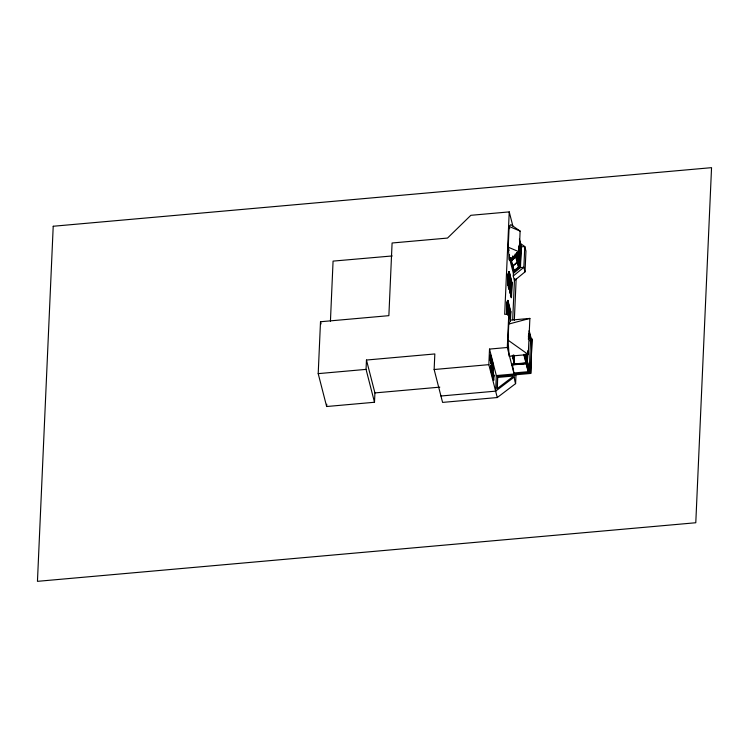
<?xml version="1.0" encoding="UTF-8"?>
<svg xmlns="http://www.w3.org/2000/svg" width="749" height="749" viewBox="0 0 749 749"><rect width="100%" height="100%" fill="white"/><g stroke="black" fill="none" stroke-linecap="round" stroke-linejoin="round"><path stroke-width="1.12" d="M515.995 374.603L515.593 383.638L497.27 397.541L442.584 402.4L434.139 369.519L434.832 353.949L366.467 360.035L374.912 392.916L374.5 402.26L326.648 406.52L318.203 373.639L320.506 321.742L388.871 315.657L392.092 242.994L447.509 238.07L470.859 215.309L509.236 211.892L512.896 226.142M326.648 406.52L326.751 404.217M330.431 321.181L333.071 261.111L392.195 255.952M374.5 402.26L366.055 369.379L366.467 360.035M497.27 397.541L488.835 364.651L489.518 349.081L507.298 347.499L514.329 374.903L530.741 373.442L531.996 339.007L530.741 373.442M490.576 361.645L490.221 356.412M490.717 361.636L490.632 360.447M491.175 362.095C490.033 352.189 491.887 366.841 491.232 362.778M491.381 362.357C490.988 356.73 492.748 369.585 491.25 362.366M491.194 371.953L491.381 368.864L491.325 370.062M491.438 361.158L491.906 366.289M492.374 375.146L491.316 369.154L491.924 372.384M492.056 371.467C493.348 380.998 491.999 368.517 491.859 372.674M492.599 367.31L490.211 355.906L490.764 355.859L493.226 365.446L493.057 369.079L492.514 369.126M492.524 376.597L492.505 375.137M492.879 370.081L493.085 365.409L490.352 355.063A3.305 0.487 84.9 0 0 490.174 359.22L493.151 370.053L490.089 359.211M493.039 375.867L492.992 377.065L492.514 373.807L493.039 375.867L493.975 375.698L491.269 365.437A3.305 0.487 84.9 0 0 491.082 369.603M493.151 370.053L493.366 365.381L490.632 355.045A3.305 0.487 84.9 0 0 490.445 359.202L490.548 359.904M493.207 377.618L491.119 367.366M493.497 380.389L493.703 375.717L490.998 365.465A3.305 0.487 84.9 0 0 490.81 369.622L493.497 380.389L493.975 375.698M440.946 396.006L495.632 391.147L496.325 375.577L489.518 349.081M497.645 376.494L497.102 388.665L512.606 376.906L512.681 375.155L497.645 376.494L497.383 388.478M509.236 211.892L504.686 314.346L508.786 313.981L507.298 347.499M506.689 306.538L506.83 303.411M508.187 275.885L508.196 274.771M508.393 279.368L510.125 288.777L509.03 281.83M508.206 278.422C507.569 265.08 510.425 285.135 508.384 274.022M506.727 314.402L506.773 310.985M507.438 312.623L506.904 307.876M507.672 305.995L507.494 306.996L507.045 304.085L506.933 312.23M508.253 282.476L511.286 295.658L510.472 295.733L510.603 292.616M510.2 289.554L508.187 279.105M510.041 283.159C507.916 268.517 511.061 286.399 508.318 275.323M508.964 276.915L508.515 274.012M518.711 247.694L519.244 252.123L520.115 231.076L510.865 224.663L509.142 226.441L508.215 247.198L519.197 251.833L509.301 259.95L509.526 254.763M508.356 287.569L508.618 286.53M508.496 287.55L508.59 285.266L508.552 286.258M507.363 314.44L506.839 311.256L507.494 314.43M507.541 310.339C508.365 319.055 506.24 302.306 507.682 310.329M508.955 310.62L507.607 306.285M508.318 308.148L507.803 304.974L507.616 305.966M508.58 286.97L508.122 282.495M508.824 281.568L508.786 284.124L508.253 279.377M510.097 281.858L508.88 277.514M509.039 277.186L509.077 276.203M508.721 286.951L508.683 284.686M508.215 315.076C506.474 302.727 509.713 319.42 507.485 311.64M507.803 304.974L508.758 311.921M508.889 284.948L509.348 289.423M509.451 284.04L509.414 285.023L508.337 280.66M508.337 309.721L508.243 308.747M509.283 289.704L509.311 287.148M509.61 280.95L509.517 279.976M509.666 279.658C509.769 276.1 510.341 288.187 510.846 284.62L508.468 274.995M508.281 315.348L508.187 314.374M508.337 314.056L508.384 313.063L508.805 315.273M509.423 289.694L509.329 288.721M510.181 287.476L508.328 278.628M509.695 292.775L509.872 291.773M509.751 291.473L509.863 290.2M509.432 313.41L507.054 303.776L509.526 314.383L508.431 307.436M509.826 292.756L509.526 287.41L509.254 288.449M510.247 283.422L509.713 278.665M508.29 281.652L509.9 290.603M508.037 340.158L508.749 324.064L510.752 320.113L529.88 318.409L528.27 354.52L509.142 356.224L508.037 340.158L528.27 354.52M508.964 317.286L509.741 312.043L507.447 303.111M510.06 292.672L510.331 286.436M509.498 312.108L508.927 309.917L509.582 313.082M510.771 283.337C509.123 275.997 512.213 289.404 510.078 282.167M510.088 286.502L510.884 286.39L511.024 283.281L508.44 273.226L509.264 273.16A13.875 2.06 84.9 0 0 508.711 285.612M510.163 321.031L510.575 311.874M511.202 297.634L511.839 283.206L509.18 271.634L512.119 283.075L511.473 297.615L508.112 283.908A15.27 2.266 84.9 0 1 508.627 272.243L508.908 271.653M510.444 320.787L510.846 311.846L507.906 300.396L507.354 301.014A15.27 2.266 84.9 0 0 506.83 312.679M520.283 243.416L524.787 246.543L525.957 251.102L525.04 271.868L514.441 280.566L513.262 275.997L513.383 273.404L509.395 257.871M512.691 319.814L514.516 278.834M515.593 383.638C513.393 377.243 514.432 370.512 511.979 364.145L526.191 362.881M511.979 364.145L512.026 364.941L526.247 363.677M517.007 254.688L517.082 253.031L520.255 265.652L521.089 246.964L519.46 240.644M517.128 252.647L517.035 254.726L516.567 252.9M514.32 320.45L516.173 278.544M517.372 253.171L517.756 257.609L517.269 255.643M513.009 355.419L513.711 359.37L513.28 355.391M518.139 252.207L518.083 258.33M517.971 258.377L518.252 252.151M513.833 361.458L514.114 355.223M518.196 255.84C519.188 265.932 519.291 260.409 518.214 255.428C520.592 266.56 516.922 242.189 518.963 258.349M518.598 250.185L518.973 255.034L518.739 250.175M519.413 245.073L519.628 243.397M520.312 255.306L519.843 265.689L518.888 262L519.74 243.35L520.452 249.548L519.815 244.127M512.812 355.532L514.797 364.473L512.55 355.728M519.132 259.491C520.124 269.584 520.237 264.06 519.151 259.079C521.538 270.211 517.859 245.841 519.9 262M520.021 256.205C520.845 267.758 518.327 242.479 520.162 256.186M520.152 253.293C520.929 262.599 518.608 243.041 520.152 253.293L520.808 253.199M519.684 247.039L520.19 252.46L520.433 249.96L519.563 246.636L520.452 249.548M519.375 239.081L521.37 246.842L520.443 267.599L513.383 273.404M526.772 359.052L527.099 353.519M527.156 361.608L527.511 353.481M527.305 362.469L527.82 350.86M528.438 336.919L528.597 333.427M527.427 361.589L527.886 351.131M528.41 339.512L528.663 333.708M525.732 354.174L529.974 372.169L528.335 372.309L528.391 371.064M529.73 340.861L531.369 340.711L531.425 339.466L529.131 330.534M509.18 271.634L508.899 272.215A15.27 2.266 84.9 0 0 508.384 283.89L508.262 286.184M507.906 300.396L507.625 300.986A15.27 2.266 84.9 0 0 507.101 312.661M512.775 256.224L513.29 258.227L511.352 259.819L510.743 257.74M515.012 254.239L515.621 256.317L513.692 257.899M511.333 260.708L516.398 256.551M511.445 260.483L515.715 256.982L517.082 261.981C510.799 271.475 509.058 258.002 515.808 257.047M514.17 270.782L512.812 265.783L517.082 262.281L518.439 267.281L514.076 270.717L518.439 267.281M515.696 253.808L519.216 267.505L514.142 271.672L518.935 267.318L515.649 254.529M513.262 275.997L523.86 267.299L524.787 246.543L521.37 246.842M495.632 391.147L513.954 377.243M508.749 324.064L529.88 318.409M519.497 246.309L519.254 248.808L518.636 245.878M521.089 246.964L520.405 253.237L518.757 246.842M519.216 249.642L520.321 252.45M517.868 255.119L517.39 252.759M519.16 255.765L520.049 258.677M519.872 259.519L520.536 259.426M508.412 276.297L510.884 286.39M508.814 277.242L508.974 278.488M508.131 280.398L508.777 282.551M508.974 283.131L509.489 286.305M511.024 283.281L512.119 283.075M507.888 285.687L508.777 285.659M509.226 287.738L509.18 288.721M509.891 290.912L509.844 291.895M507.167 301.997L507.981 301.922A13.875 2.06 84.9 0 0 507.429 314.383M506.773 304.665L506.642 307.577M506.474 305.161L507.139 305.058M507.691 305.686L507.728 304.693L507.7 307.259M506.848 309.168L507.494 311.322M509.02 310.891L508.964 312.183M506.82 312.118L507.345 314.749M509.741 312.043L510.846 311.846M506.923 312.548L506.876 313.531M508.122 314.103L506.933 309.131M318.203 373.639L366.055 369.379M490.764 358.556L490.576 359.763L490.211 357.788M490.052 359.539L490.595 359.492L490.764 355.859M490.698 360.166L490.642 361.355M434.139 369.519L488.835 364.651M491.84 364.697C493.994 371.991 490.876 358.294 492.43 365.559L493.226 365.446M514.835 363.434L514.516 364.491L512.279 355.756M490.848 366.308L491.4 366.261L493.834 375.755M512.044 364.426L517.512 363.939M520.798 363.639L526.266 363.153M511.951 364.669L526.173 363.405M512.035 364.735L526.257 363.471L528.363 371.691L514.142 372.955M490.689 369.94L491.232 369.894L493.675 379.387L493.132 379.434M490.913 370.324L491.4 370.334M491.307 370.474L491.26 371.663M491.906 372.805L491.859 373.994M530.03 370.924L529.215 370.989L530.554 340.786L528.71 333.595M492.58 375.408L493.104 377.468M496.325 375.577L530.507 372.534M497.879 377.402L512.915 376.064M374.912 392.916L439.803 387.149M520.115 231.076L509.142 226.441L509.704 228.632M513.29 258.227L512.681 256.158M491.4 366.261L491.185 370.296L493.769 380.361M518.598 246.702L519.347 249.632M525.04 271.868L523.86 267.299L520.443 267.599L516.744 253.181M519.113 255.025L518.364 252.104L518.027 254.697L517.522 252.741M518.224 252.113L520.124 259.463M509.058 250.494L508.215 247.198L509.301 259.95M510.631 257.965L514.142 271.672M510.35 257.768L511.052 260.512M511.333 261.607L513.861 271.475M529.084 331.788L531.369 340.711M508.103 283.356L510.49 292.672M508.065 283.787L511.473 297.615M525.386 354.305L529.974 372.169M524.094 354.324L526.098 362.132M523.748 354.446L528.335 372.309M507.635 300.424L510.565 311.977M506.998 305.077L509.601 315.16M506.764 306.275L510.49 320.619M508.384 313.063L508.946 315.254M506.624 309.393L507.775 313.859M506.745 311.341L507.485 314.739M513.439 355.045L514.02 357.301M512.681 355.354L513.711 359.37M512.662 356.384L513.177 358.397M490.838 358.827L491.363 360.887M490.192 358.2L493.057 369.079M490.323 360.606L491.962 367.001M320.506 321.742L321.068 323.933M490.558 368.948L490.492 367.918M506.652 304.197A13.182 1.957 84.9 0 1 506.783 303.551M506.68 304.955A13.182 1.957 84.9 0 1 506.923 303.542M53.216 226.254L37.45 581.336L695.784 522.746L711.55 167.664L53.216 226.254"/></g></svg>
